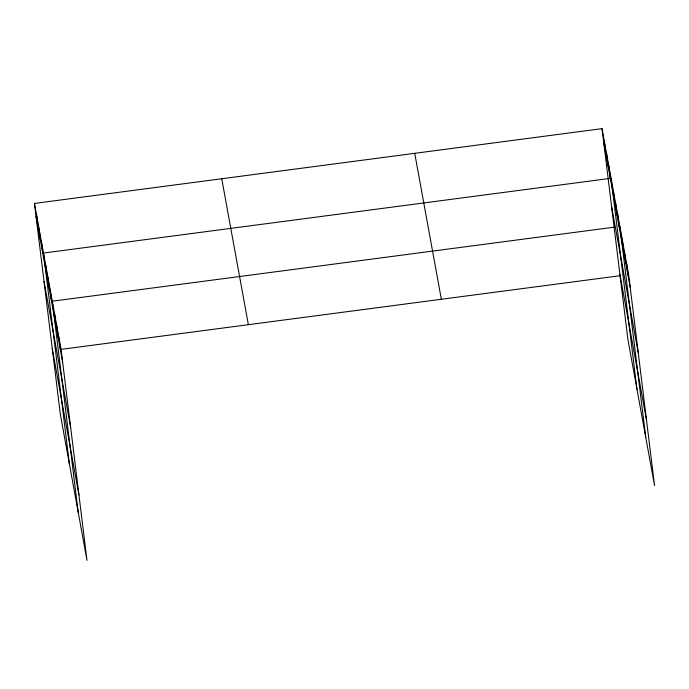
<?xml version="1.0" encoding="UTF-8"?>
<svg xmlns="http://www.w3.org/2000/svg" width="689" height="689" viewBox="0 0 689 689"><rect width="100%" height="100%" fill="white"/><g stroke="black" fill="none" stroke-linecap="round" stroke-linejoin="round"><path stroke-width="1.03" d="M34.45 203.427L61.071 349.366L86.978 560.355L60.356 414.416L34.45 203.427L602.022 128.645L628.644 274.584L654.55 485.573L627.929 339.634L602.022 128.645M614.657 227.112L52.286 301.205L78.193 512.194M61.071 349.366L620.324 275.686M603.581 141.357L630.202 287.304M611.617 206.786L638.238 352.734M619.893 274.196L646.515 420.144M414.726 153.32L441.348 299.267M221.746 178.752L248.367 324.691M36.009 216.139L62.63 362.087M44.044 281.568L70.666 427.516M52.321 348.978L78.942 494.926M626.447 262.543L628.006 275.264M624.251 250.503L625.81 263.224M622.055 238.463L623.614 251.184M619.859 226.431L645.765 437.412M617.663 214.391L619.222 227.103M615.466 202.351L617.025 215.063M613.27 190.31L614.829 203.022M636.981 389.251L611.074 178.27L43.502 253.052L69.408 464.033M608.809 165.86L610.376 178.572M606.553 153.458L608.111 166.17M604.287 141.047L605.846 153.768M58.875 337.326L60.434 350.046M56.679 325.286L58.238 338.006M54.483 313.245L56.042 325.966M50.09 289.165L51.649 301.885M47.894 277.133L49.453 289.845M45.698 265.093L47.257 277.805M41.237 240.642L42.796 253.354M38.972 228.24L40.539 240.952M36.715 215.829L38.274 228.55"/></g></svg>
